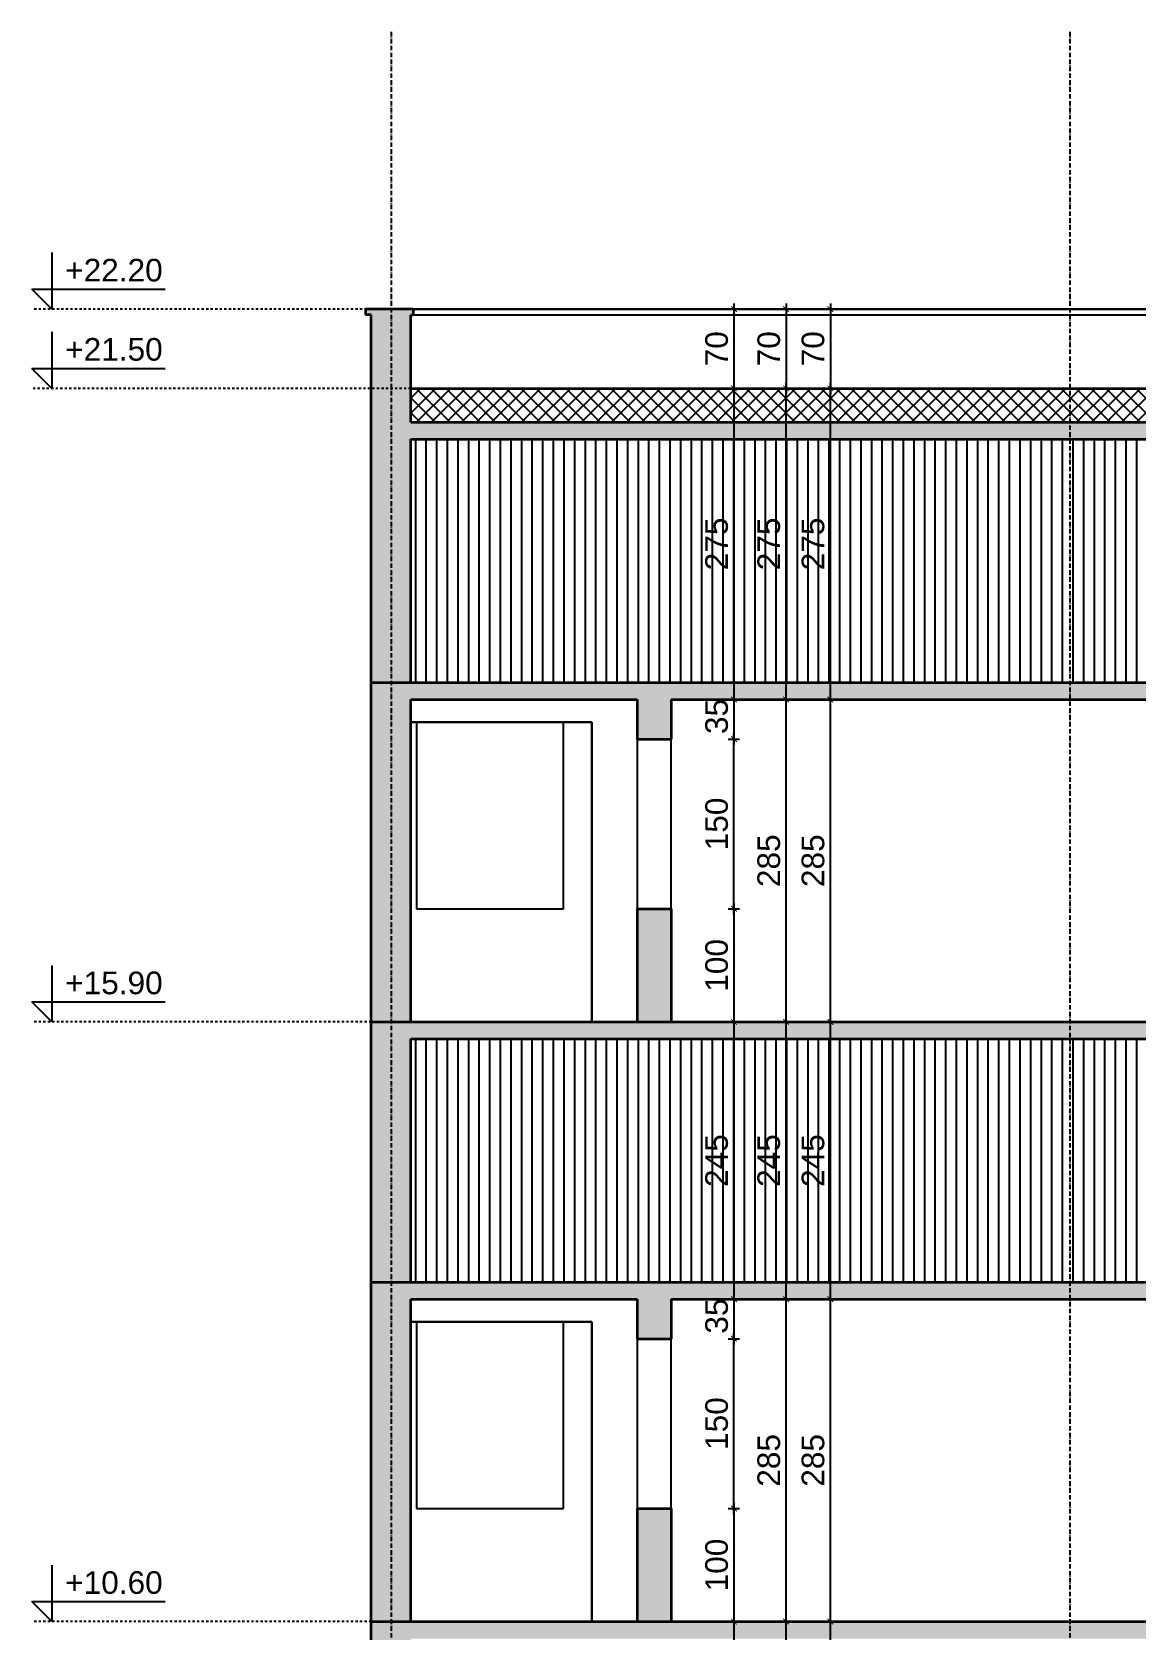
# Model space of a CAD drawing. Header units: inches. Extents: x -72385 to 39588, y -6525 to 66685.
# Drawn here: x 20792 to 21768, y 24678 to 26091 of the extents above; entities that cross this region are included whole.
import ezdxf

# ---------------------------------------------------------------- set-up
doc = ezdxf.new("R2010")
doc.units = ezdxf.units.IN
doc.header["$MEASUREMENT"] = 0
doc.linetypes.add('DashDot', pattern=[0.6, 0.4, -0.1, 0, -0.1])
doc.linetypes.add('Hidden', pattern=[0.4, 0.2, -0.2])
for name, color, linetype, lineweight in [('Надписи коти вътрешни', 252, 'Continuous', 25), ('Надписи нива', 252, 'Continuous', 25), ('Оси', 252, 'DashDot', 25), ('Фасади Разрези дебело', 7, 'Continuous', 35), ('Фасади Разрези средно', 252, 'Continuous', 30), ('Фасади Разрези тънко', 253, 'Continuous', 25), ('Щрих стени', 254, 'Continuous', 25)]:
    doc.layers.add(name, color=color, linetype=linetype, lineweight=lineweight)
doc.styles.add('Arial Regular', font='arial.ttf')
doc.styles.get("Standard").update_dxf_attribs({"font": 'arial.ttf'})
doc.dimstyles.new('Annotative', dxfattribs={"dimscale": 0, "dimtxt": 20, "dimasz": 5, "dimexe": 5, "dimexo": 5, "dimgap": 5, "dimtad": 1, "dimdec": 0, "dimzin": 0, "dimdsep": 46, "dimtxsty": 'Standard', "dimblk": 'ARCHTICK', "dimcen": 5, "dimdle": 5, "dimadec": 0, "dimazin": 0, "dimtfac": 1, "dimtdec": 0, "dimtofl": 0, "dimtmove": 0, "dimatfit": 3, "dimldrblk": 'ARCHTICK', "dimfxl": 5, "dimfxlon": 1, "dimtolj": 1, "dimtzin": 0, "dimarcsym": 1})

# ---------------------------------------------------------------- blocks, each defined once
blk = doc.blocks.new('_ArchTick')
at = {"color": 0, "linetype": 'ByBlock', "const_width": 0.15}
blk.add_lwpolyline([(-0.5, -0.5), (0.5, 0.5)], dxfattribs=at)
blk = doc.blocks.new('*D5320')
at = {"layer": 'Defpoints', "color": 0, "ltscale": 10, "transparency": 16777216}
for p in [(21343.3, 24685.9), (21334.6, 24440.9), (21412.6, 24440.9)]:
    blk.add_point(p, dxfattribs=at)
at = {"layer": 'Надписи коти вътрешни', "color": 0, "lineweight": -2, "ltscale": 10, "transparency": 16777216}
for p, q in [((21412.6, 24690.9), (21412.6, 24435.9)), ((21407.6, 24685.9), (21417.6, 24685.9)), ((21407.6, 24440.9), (21417.6, 24440.9))]:
    blk.add_line(p, q, dxfattribs=at)
at = {"layer": 'Надписи коти вътрешни', "color": 0, "lineweight": -2, "ltscale": 10, "transparency": 16777216, "xscale": 5, "yscale": 5, "zscale": 5}
for p, rotation in [((21412.6, 24685.9), 90), ((21412.6, 24440.9), 270)]:
    blk.add_blockref('_ArchTick', p, dxfattribs=dict(at, rotation=rotation))
at = {"layer": 'Надписи коти вътрешни', "color": 0, "ltscale": 10, "transparency": 16777216, "insert": (21397.4, 24563.4), "char_height": 20, "attachment_point": 5, "rotation": 90}
blk.add_mtext('\\A1;245', dxfattribs=at)
blk = doc.blocks.new('*D5319')
at = {"layer": 'Defpoints', "color": 0, "ltscale": 10, "transparency": 16777216}
for p in [(21363.8, 25845.9), (21366.6, 25775.9), (21412.6, 25775.9)]:
    blk.add_point(p, dxfattribs=at)
at = {"layer": 'Надписи коти вътрешни', "color": 0, "lineweight": -2, "ltscale": 10, "transparency": 16777216}
for p, q in [((21412.6, 25850.9), (21412.6, 25770.9)), ((21407.6, 25845.9), (21417.6, 25845.9)), ((21407.6, 25775.9), (21417.6, 25775.9))]:
    blk.add_line(p, q, dxfattribs=at)
at = {"layer": 'Надписи коти вътрешни', "color": 0, "lineweight": -2, "ltscale": 10, "transparency": 16777216, "xscale": 5, "yscale": 5, "zscale": 5}
for p, rotation in [((21412.6, 25845.9), 90), ((21412.6, 25775.9), 270)]:
    blk.add_blockref('_ArchTick', p, dxfattribs=dict(at, rotation=rotation))
at = {"layer": 'Надписи коти вътрешни', "color": 0, "ltscale": 10, "transparency": 16777216, "insert": (21397.4, 25810.9), "char_height": 20, "attachment_point": 5, "rotation": 90}
blk.add_mtext('\\A1;70', dxfattribs=at)
blk = doc.blocks.new('*D5318')
at = {"layer": 'Defpoints', "color": 0, "ltscale": 10, "transparency": 16777216}
for p in [(21343.3, 25215.9), (21334.6, 24970.9), (21412.6, 24970.9)]:
    blk.add_point(p, dxfattribs=at)
at = {"layer": 'Надписи коти вътрешни', "color": 0, "lineweight": -2, "ltscale": 10, "transparency": 16777216}
for p, q in [((21407.6, 25215.9), (21417.6, 25215.9)), ((21412.6, 25220.9), (21412.6, 24965.9)), ((21407.6, 24970.9), (21417.6, 24970.9))]:
    blk.add_line(p, q, dxfattribs=at)
at = {"layer": 'Надписи коти вътрешни', "color": 0, "lineweight": -2, "ltscale": 10, "transparency": 16777216, "xscale": 5, "yscale": 5, "zscale": 5}
for p, rotation in [((21412.6, 25215.9), 90), ((21412.6, 24970.9), 270)]:
    blk.add_blockref('_ArchTick', p, dxfattribs=dict(at, rotation=rotation))
at = {"layer": 'Надписи коти вътрешни', "color": 0, "ltscale": 10, "transparency": 16777216, "insert": (21397.4, 25093.4), "char_height": 20, "attachment_point": 5, "rotation": 90}
blk.add_mtext('\\A1;245', dxfattribs=at)
blk = doc.blocks.new('*D5317')
at = {"layer": 'Defpoints', "color": 0, "ltscale": 10, "transparency": 16777216}
for p in [(21357, 25500.9), (21357, 25465.9), (21412.6, 25465.9)]:
    blk.add_point(p, dxfattribs=at)
at = {"layer": 'Надписи коти вътрешни', "color": 0, "lineweight": -2, "ltscale": 10, "transparency": 16777216}
for p, q in [((21407.6, 25500.9), (21417.6, 25500.9)), ((21412.6, 25505.9), (21412.6, 25460.9)), ((21407.6, 25465.9), (21417.6, 25465.9))]:
    blk.add_line(p, q, dxfattribs=at)
at = {"layer": 'Надписи коти вътрешни', "color": 0, "lineweight": -2, "ltscale": 10, "transparency": 16777216, "xscale": 5, "yscale": 5, "zscale": 5}
for p, rotation in [((21412.6, 25500.9), 90), ((21412.6, 25465.9), 270)]:
    blk.add_blockref('_ArchTick', p, dxfattribs=dict(at, rotation=rotation))
at = {"layer": 'Надписи коти вътрешни', "color": 0, "ltscale": 10, "transparency": 16777216, "insert": (21397.4, 25485.9), "char_height": 20, "attachment_point": 5, "rotation": 90}
blk.add_mtext('\\A1;35', dxfattribs=at)
blk = doc.blocks.new('*D5316')
at = {"layer": 'Defpoints', "color": 0, "ltscale": 10, "transparency": 16777216}
for p in [(21343.3, 25775.9), (21334.6, 25500.9), (21412.6, 25500.9)]:
    blk.add_point(p, dxfattribs=at)
at = {"layer": 'Надписи коти вътрешни', "color": 0, "lineweight": -2, "ltscale": 10, "transparency": 16777216}
for p, q in [((21412.6, 25780.9), (21412.6, 25495.9)), ((21407.6, 25775.9), (21417.6, 25775.9)), ((21407.6, 25500.9), (21417.6, 25500.9))]:
    blk.add_line(p, q, dxfattribs=at)
at = {"layer": 'Надписи коти вътрешни', "color": 0, "lineweight": -2, "ltscale": 10, "transparency": 16777216, "xscale": 5, "yscale": 5, "zscale": 5}
for p, rotation in [((21412.6, 25775.9), 90), ((21412.6, 25500.9), 270)]:
    blk.add_blockref('_ArchTick', p, dxfattribs=dict(at, rotation=rotation))
at = {"layer": 'Надписи коти вътрешни', "color": 0, "ltscale": 10, "transparency": 16777216, "insert": (21397.4, 25638.4), "char_height": 20, "attachment_point": 5, "rotation": 90}
blk.add_mtext('\\A1;275', dxfattribs=at)
blk = doc.blocks.new('*D5315')
at = {"layer": 'Defpoints', "color": 0, "ltscale": 10, "transparency": 16777216}
for p in [(21357, 25465.9), (21412.6, 25465.9), (21357, 25315.9)]:
    blk.add_point(p, dxfattribs=at)
at = {"layer": 'Надписи коти вътрешни', "color": 0, "lineweight": -2, "ltscale": 10, "transparency": 16777216}
for p, q in [((21412.6, 25310.9), (21412.6, 25470.9)), ((21407.6, 25465.9), (21417.6, 25465.9)), ((21407.6, 25315.9), (21417.6, 25315.9))]:
    blk.add_line(p, q, dxfattribs=at)
at = {"layer": 'Надписи коти вътрешни', "color": 0, "lineweight": -2, "ltscale": 10, "transparency": 16777216, "xscale": 5, "yscale": 5, "zscale": 5}
for p, rotation in [((21412.6, 25465.9), 90), ((21412.6, 25315.9), 270)]:
    blk.add_blockref('_ArchTick', p, dxfattribs=dict(at, rotation=rotation))
at = {"layer": 'Надписи коти вътрешни', "color": 0, "ltscale": 10, "transparency": 16777216, "insert": (21397.4, 25390.9), "char_height": 20, "attachment_point": 5, "rotation": 90}
blk.add_mtext('\\A1;150', dxfattribs=at)
blk = doc.blocks.new('*D5314')
at = {"layer": 'Defpoints', "color": 0, "ltscale": 10, "transparency": 16777216}
for p in [(21357, 25315.9), (21357, 25215.9), (21412.6, 25215.9)]:
    blk.add_point(p, dxfattribs=at)
at = {"layer": 'Надписи коти вътрешни', "color": 0, "lineweight": -2, "ltscale": 10, "transparency": 16777216}
for p, q in [((21407.6, 25315.9), (21417.6, 25315.9)), ((21412.6, 25320.9), (21412.6, 25210.9)), ((21407.6, 25215.9), (21417.6, 25215.9))]:
    blk.add_line(p, q, dxfattribs=at)
at = {"layer": 'Надписи коти вътрешни', "color": 0, "lineweight": -2, "ltscale": 10, "transparency": 16777216, "xscale": 5, "yscale": 5, "zscale": 5}
for p, rotation in [((21412.6, 25315.9), 90), ((21412.6, 25215.9), 270)]:
    blk.add_blockref('_ArchTick', p, dxfattribs=dict(at, rotation=rotation))
at = {"layer": 'Надписи коти вътрешни', "color": 0, "ltscale": 10, "transparency": 16777216, "insert": (21397.4, 25265.9), "char_height": 20, "attachment_point": 5, "rotation": 90}
blk.add_mtext('\\A1;100', dxfattribs=at)
blk = doc.blocks.new('*D5313')
at = {"layer": 'Defpoints', "color": 0, "ltscale": 10, "transparency": 16777216}
for p in [(21357, 24970.9), (21357, 24935.9), (21412.6, 24935.9)]:
    blk.add_point(p, dxfattribs=at)
at = {"layer": 'Надписи коти вътрешни', "color": 0, "lineweight": -2, "ltscale": 10, "transparency": 16777216}
for p, q in [((21412.6, 24975.9), (21412.6, 24930.9)), ((21407.6, 24970.9), (21417.6, 24970.9)), ((21407.6, 24935.9), (21417.6, 24935.9))]:
    blk.add_line(p, q, dxfattribs=at)
at = {"layer": 'Надписи коти вътрешни', "color": 0, "lineweight": -2, "ltscale": 10, "transparency": 16777216, "xscale": 5, "yscale": 5, "zscale": 5}
for p, rotation in [((21412.6, 24970.9), 90), ((21412.6, 24935.9), 270)]:
    blk.add_blockref('_ArchTick', p, dxfattribs=dict(at, rotation=rotation))
at = {"layer": 'Надписи коти вътрешни', "color": 0, "ltscale": 10, "transparency": 16777216, "insert": (21397.4, 24955.9), "char_height": 20, "attachment_point": 5, "rotation": 90}
blk.add_mtext('\\A1;35', dxfattribs=at)
blk = doc.blocks.new('*D5312')
at = {"layer": 'Defpoints', "color": 0, "ltscale": 10, "transparency": 16777216}
for p in [(21357, 24935.9), (21412.6, 24935.9), (21357, 24785.9)]:
    blk.add_point(p, dxfattribs=at)
at = {"layer": 'Надписи коти вътрешни', "color": 0, "lineweight": -2, "ltscale": 10, "transparency": 16777216}
for p, q in [((21407.6, 24935.9), (21417.6, 24935.9)), ((21412.6, 24780.9), (21412.6, 24940.9)), ((21407.6, 24785.9), (21417.6, 24785.9))]:
    blk.add_line(p, q, dxfattribs=at)
at = {"layer": 'Надписи коти вътрешни', "color": 0, "lineweight": -2, "ltscale": 10, "transparency": 16777216, "xscale": 5, "yscale": 5, "zscale": 5}
for p, rotation in [((21412.6, 24935.9), 90), ((21412.6, 24785.9), 270)]:
    blk.add_blockref('_ArchTick', p, dxfattribs=dict(at, rotation=rotation))
at = {"layer": 'Надписи коти вътрешни', "color": 0, "ltscale": 10, "transparency": 16777216, "insert": (21397.4, 24860.9), "char_height": 20, "attachment_point": 5, "rotation": 90}
blk.add_mtext('\\A1;150', dxfattribs=at)
blk = doc.blocks.new('*D5311')
at = {"layer": 'Defpoints', "color": 0, "ltscale": 10, "transparency": 16777216}
for p in [(21357, 24785.9), (21357, 24685.9), (21412.6, 24685.9)]:
    blk.add_point(p, dxfattribs=at)
at = {"layer": 'Надписи коти вътрешни', "color": 0, "lineweight": -2, "ltscale": 10, "transparency": 16777216}
for p, q in [((21412.6, 24790.9), (21412.6, 24680.9)), ((21407.6, 24785.9), (21417.6, 24785.9)), ((21407.6, 24685.9), (21417.6, 24685.9))]:
    blk.add_line(p, q, dxfattribs=at)
at = {"layer": 'Надписи коти вътрешни', "color": 0, "lineweight": -2, "ltscale": 10, "transparency": 16777216, "xscale": 5, "yscale": 5, "zscale": 5}
for p, rotation in [((21412.6, 24785.9), 90), ((21412.6, 24685.9), 270)]:
    blk.add_blockref('_ArchTick', p, dxfattribs=dict(at, rotation=rotation))
at = {"layer": 'Надписи коти вътрешни', "color": 0, "ltscale": 10, "transparency": 16777216, "insert": (21397.4, 24735.9), "char_height": 20, "attachment_point": 5, "rotation": 90}
blk.add_mtext('\\A1;100', dxfattribs=at)
blk = doc.blocks.new('*D5050')
at = {"layer": 'Defpoints', "color": 0, "ltscale": 10, "transparency": 16777216}
for p in [(21349.7, 24685.9), (21458.7, 24685.9), (21346.2, 24440.9)]:
    blk.add_point(p, dxfattribs=at)
at = {"layer": 'Надписи коти вътрешни', "color": 0, "lineweight": -2, "ltscale": 10, "transparency": 16777216}
for p, q in [((21458.7, 24435.9), (21458.7, 24690.9)), ((21453.7, 24685.9), (21463.7, 24685.9)), ((21453.7, 24440.9), (21463.7, 24440.9))]:
    blk.add_line(p, q, dxfattribs=at)
at = {"layer": 'Надписи коти вътрешни', "color": 0, "lineweight": -2, "ltscale": 10, "transparency": 16777216, "xscale": 5, "yscale": 5, "zscale": 5}
for p, rotation in [((21458.7, 24685.9), 90), ((21458.7, 24440.9), 270)]:
    blk.add_blockref('_ArchTick', p, dxfattribs=dict(at, rotation=rotation))
at = {"layer": 'Надписи коти вътрешни', "color": 0, "ltscale": 10, "transparency": 16777216, "insert": (21443.5, 24563.4), "char_height": 20, "attachment_point": 5, "rotation": 90}
blk.add_mtext('\\A1;245', dxfattribs=at)
blk = doc.blocks.new('*D5049')
at = {"layer": 'Defpoints', "color": 0, "ltscale": 10, "transparency": 16777216}
for p in [(21329.4, 24685.9), (21497.9, 24685.9), (21346.2, 24440.9)]:
    blk.add_point(p, dxfattribs=at)
at = {"layer": 'Надписи коти вътрешни', "color": 0, "lineweight": -2, "ltscale": 10, "transparency": 16777216}
for p, q in [((21497.9, 24435.9), (21497.9, 24690.9)), ((21492.9, 24685.9), (21502.9, 24685.9)), ((21492.9, 24440.9), (21502.9, 24440.9))]:
    blk.add_line(p, q, dxfattribs=at)
at = {"layer": 'Надписи коти вътрешни', "color": 0, "lineweight": -2, "ltscale": 10, "transparency": 16777216, "xscale": 5, "yscale": 5, "zscale": 5}
for p, rotation in [((21497.9, 24685.9), 90), ((21497.9, 24440.9), 270)]:
    blk.add_blockref('_ArchTick', p, dxfattribs=dict(at, rotation=rotation))
at = {"layer": 'Надписи коти вътрешни', "color": 0, "ltscale": 10, "transparency": 16777216, "insert": (21482.6, 24563.4), "char_height": 20, "attachment_point": 5, "rotation": 90}
blk.add_mtext('\\A1;245', dxfattribs=at)
blk = doc.blocks.new('*D5048')
at = {"layer": 'Defpoints', "color": 0, "ltscale": 10, "transparency": 16777216}
for p in [(21364.4, 24970.9), (21458.7, 24970.9), (21346.2, 24685.9)]:
    blk.add_point(p, dxfattribs=at)
at = {"layer": 'Надписи коти вътрешни', "color": 0, "lineweight": -2, "ltscale": 10, "transparency": 16777216}
for p, q in [((21458.7, 24680.9), (21458.7, 24975.9)), ((21453.7, 24970.9), (21463.7, 24970.9)), ((21453.7, 24685.9), (21463.7, 24685.9))]:
    blk.add_line(p, q, dxfattribs=at)
at = {"layer": 'Надписи коти вътрешни', "color": 0, "lineweight": -2, "ltscale": 10, "transparency": 16777216, "xscale": 5, "yscale": 5, "zscale": 5}
for p, rotation in [((21458.7, 24970.9), 90), ((21458.7, 24685.9), 270)]:
    blk.add_blockref('_ArchTick', p, dxfattribs=dict(at, rotation=rotation))
at = {"layer": 'Надписи коти вътрешни', "color": 0, "ltscale": 10, "transparency": 16777216, "insert": (21443.5, 24828.4), "char_height": 20, "attachment_point": 5, "rotation": 90}
blk.add_mtext('\\A1;285', dxfattribs=at)
blk = doc.blocks.new('*D5047')
at = {"layer": 'Defpoints', "color": 0, "ltscale": 10, "transparency": 16777216}
for p in [(21329.4, 24970.9), (21497.9, 24970.9), (21346.2, 24685.9)]:
    blk.add_point(p, dxfattribs=at)
at = {"layer": 'Надписи коти вътрешни', "color": 0, "lineweight": -2, "ltscale": 10, "transparency": 16777216}
for p, q in [((21497.9, 24680.9), (21497.9, 24975.9)), ((21492.9, 24970.9), (21502.9, 24970.9)), ((21492.9, 24685.9), (21502.9, 24685.9))]:
    blk.add_line(p, q, dxfattribs=at)
at = {"layer": 'Надписи коти вътрешни', "color": 0, "lineweight": -2, "ltscale": 10, "transparency": 16777216, "xscale": 5, "yscale": 5, "zscale": 5}
for p, rotation in [((21497.9, 24970.9), 90), ((21497.9, 24685.9), 270)]:
    blk.add_blockref('_ArchTick', p, dxfattribs=dict(at, rotation=rotation))
at = {"layer": 'Надписи коти вътрешни', "color": 0, "ltscale": 10, "transparency": 16777216, "insert": (21482.6, 24828.4), "char_height": 20, "attachment_point": 5, "rotation": 90}
blk.add_mtext('\\A1;285', dxfattribs=at)
blk = doc.blocks.new('*D5046')
at = {"layer": 'Defpoints', "color": 0, "ltscale": 10, "transparency": 16777216}
for p in [(21409.9, 25845.9), (21412.7, 25775.9), (21458.7, 25775.9)]:
    blk.add_point(p, dxfattribs=at)
at = {"layer": 'Надписи коти вътрешни', "color": 0, "lineweight": -2, "ltscale": 10, "transparency": 16777216}
for p, q in [((21458.7, 25850.9), (21458.7, 25770.9)), ((21453.7, 25845.9), (21463.7, 25845.9)), ((21453.7, 25775.9), (21463.7, 25775.9))]:
    blk.add_line(p, q, dxfattribs=at)
at = {"layer": 'Надписи коти вътрешни', "color": 0, "lineweight": -2, "ltscale": 10, "transparency": 16777216, "xscale": 5, "yscale": 5, "zscale": 5}
for p, rotation in [((21458.7, 25845.9), 90), ((21458.7, 25775.9), 270)]:
    blk.add_blockref('_ArchTick', p, dxfattribs=dict(at, rotation=rotation))
at = {"layer": 'Надписи коти вътрешни', "color": 0, "ltscale": 10, "transparency": 16777216, "insert": (21443.5, 25810.9), "char_height": 20, "attachment_point": 5, "rotation": 90}
blk.add_mtext('\\A1;70', dxfattribs=at)
blk = doc.blocks.new('*D5045')
at = {"layer": 'Defpoints', "color": 0, "ltscale": 10, "transparency": 16777216}
for p in [(21449.1, 25845.9), (21451.9, 25775.9), (21497.9, 25775.9)]:
    blk.add_point(p, dxfattribs=at)
at = {"layer": 'Надписи коти вътрешни', "color": 0, "lineweight": -2, "ltscale": 10, "transparency": 16777216}
for p, q in [((21497.9, 25850.9), (21497.9, 25770.9)), ((21492.9, 25845.9), (21502.9, 25845.9)), ((21492.9, 25775.9), (21502.9, 25775.9))]:
    blk.add_line(p, q, dxfattribs=at)
at = {"layer": 'Надписи коти вътрешни', "color": 0, "lineweight": -2, "ltscale": 10, "transparency": 16777216, "xscale": 5, "yscale": 5, "zscale": 5}
for p, rotation in [((21497.9, 25845.9), 90), ((21497.9, 25775.9), 270)]:
    blk.add_blockref('_ArchTick', p, dxfattribs=dict(at, rotation=rotation))
at = {"layer": 'Надписи коти вътрешни', "color": 0, "ltscale": 10, "transparency": 16777216, "insert": (21482.6, 25810.9), "char_height": 20, "attachment_point": 5, "rotation": 90}
blk.add_mtext('\\A1;70', dxfattribs=at)
blk = doc.blocks.new('*D5044')
at = {"layer": 'Defpoints', "color": 0, "ltscale": 10, "transparency": 16777216}
for p in [(21349.7, 25215.9), (21458.7, 25215.9), (21346.2, 24970.9)]:
    blk.add_point(p, dxfattribs=at)
at = {"layer": 'Надписи коти вътрешни', "color": 0, "lineweight": -2, "ltscale": 10, "transparency": 16777216}
for p, q in [((21453.7, 25215.9), (21463.7, 25215.9)), ((21458.7, 24965.9), (21458.7, 25220.9)), ((21453.7, 24970.9), (21463.7, 24970.9))]:
    blk.add_line(p, q, dxfattribs=at)
at = {"layer": 'Надписи коти вътрешни', "color": 0, "lineweight": -2, "ltscale": 10, "transparency": 16777216, "xscale": 5, "yscale": 5, "zscale": 5}
for p, rotation in [((21458.7, 25215.9), 90), ((21458.7, 24970.9), 270)]:
    blk.add_blockref('_ArchTick', p, dxfattribs=dict(at, rotation=rotation))
at = {"layer": 'Надписи коти вътрешни', "color": 0, "ltscale": 10, "transparency": 16777216, "insert": (21443.5, 25093.4), "char_height": 20, "attachment_point": 5, "rotation": 90}
blk.add_mtext('\\A1;245', dxfattribs=at)
blk = doc.blocks.new('*D5043')
at = {"layer": 'Defpoints', "color": 0, "ltscale": 10, "transparency": 16777216}
for p in [(21329.4, 25215.9), (21497.9, 25215.9), (21346.2, 24970.9)]:
    blk.add_point(p, dxfattribs=at)
at = {"layer": 'Надписи коти вътрешни', "color": 0, "lineweight": -2, "ltscale": 10, "transparency": 16777216}
for p, q in [((21492.9, 25215.9), (21502.9, 25215.9)), ((21497.9, 24965.9), (21497.9, 25220.9)), ((21492.9, 24970.9), (21502.9, 24970.9))]:
    blk.add_line(p, q, dxfattribs=at)
at = {"layer": 'Надписи коти вътрешни', "color": 0, "lineweight": -2, "ltscale": 10, "transparency": 16777216, "xscale": 5, "yscale": 5, "zscale": 5}
for p, rotation in [((21497.9, 25215.9), 90), ((21497.9, 24970.9), 270)]:
    blk.add_blockref('_ArchTick', p, dxfattribs=dict(at, rotation=rotation))
at = {"layer": 'Надписи коти вътрешни', "color": 0, "ltscale": 10, "transparency": 16777216, "insert": (21482.6, 25093.4), "char_height": 20, "attachment_point": 5, "rotation": 90}
blk.add_mtext('\\A1;245', dxfattribs=at)
blk = doc.blocks.new('*D5042')
at = {"layer": 'Defpoints', "color": 0, "ltscale": 10, "transparency": 16777216}
for p in [(21364.4, 25500.9), (21458.7, 25500.9), (21346.2, 25215.9)]:
    blk.add_point(p, dxfattribs=at)
at = {"layer": 'Надписи коти вътрешни', "color": 0, "lineweight": -2, "ltscale": 10, "transparency": 16777216}
for p, q in [((21453.7, 25500.9), (21463.7, 25500.9)), ((21458.7, 25210.9), (21458.7, 25505.9)), ((21453.7, 25215.9), (21463.7, 25215.9))]:
    blk.add_line(p, q, dxfattribs=at)
at = {"layer": 'Надписи коти вътрешни', "color": 0, "lineweight": -2, "ltscale": 10, "transparency": 16777216, "xscale": 5, "yscale": 5, "zscale": 5}
for p, rotation in [((21458.7, 25500.9), 90), ((21458.7, 25215.9), 270)]:
    blk.add_blockref('_ArchTick', p, dxfattribs=dict(at, rotation=rotation))
at = {"layer": 'Надписи коти вътрешни', "color": 0, "ltscale": 10, "transparency": 16777216, "insert": (21443.5, 25358.4), "char_height": 20, "attachment_point": 5, "rotation": 90}
blk.add_mtext('\\A1;285', dxfattribs=at)
blk = doc.blocks.new('*D5041')
at = {"layer": 'Defpoints', "color": 0, "ltscale": 10, "transparency": 16777216}
for p in [(21329.4, 25500.9), (21497.9, 25500.9), (21346.2, 25215.9)]:
    blk.add_point(p, dxfattribs=at)
at = {"layer": 'Надписи коти вътрешни', "color": 0, "lineweight": -2, "ltscale": 10, "transparency": 16777216}
for p, q in [((21492.9, 25500.9), (21502.9, 25500.9)), ((21497.9, 25210.9), (21497.9, 25505.9)), ((21492.9, 25215.9), (21502.9, 25215.9))]:
    blk.add_line(p, q, dxfattribs=at)
at = {"layer": 'Надписи коти вътрешни', "color": 0, "lineweight": -2, "ltscale": 10, "transparency": 16777216, "xscale": 5, "yscale": 5, "zscale": 5}
for p, rotation in [((21497.9, 25500.9), 90), ((21497.9, 25215.9), 270)]:
    blk.add_blockref('_ArchTick', p, dxfattribs=dict(at, rotation=rotation))
at = {"layer": 'Надписи коти вътрешни', "color": 0, "ltscale": 10, "transparency": 16777216, "insert": (21482.6, 25358.4), "char_height": 20, "attachment_point": 5, "rotation": 90}
blk.add_mtext('\\A1;285', dxfattribs=at)
blk = doc.blocks.new('*D5040')
at = {"layer": 'Defpoints', "color": 0, "ltscale": 10, "transparency": 16777216}
for p in [(21349.7, 25775.9), (21458.7, 25775.9), (21346.2, 25500.9)]:
    blk.add_point(p, dxfattribs=at)
at = {"layer": 'Надписи коти вътрешни', "color": 0, "lineweight": -2, "ltscale": 10, "transparency": 16777216}
for p, q in [((21458.7, 25495.9), (21458.7, 25780.9)), ((21453.7, 25775.9), (21463.7, 25775.9)), ((21453.7, 25500.9), (21463.7, 25500.9))]:
    blk.add_line(p, q, dxfattribs=at)
at = {"layer": 'Надписи коти вътрешни', "color": 0, "lineweight": -2, "ltscale": 10, "transparency": 16777216, "xscale": 5, "yscale": 5, "zscale": 5}
for p, rotation in [((21458.7, 25775.9), 90), ((21458.7, 25500.9), 270)]:
    blk.add_blockref('_ArchTick', p, dxfattribs=dict(at, rotation=rotation))
at = {"layer": 'Надписи коти вътрешни', "color": 0, "ltscale": 10, "transparency": 16777216, "insert": (21443.5, 25638.4), "char_height": 20, "attachment_point": 5, "rotation": 90}
blk.add_mtext('\\A1;275', dxfattribs=at)
blk = doc.blocks.new('*D5039')
at = {"layer": 'Defpoints', "color": 0, "ltscale": 10, "transparency": 16777216}
for p in [(21349.7, 25775.9), (21497.9, 25775.9), (21346.2, 25500.9)]:
    blk.add_point(p, dxfattribs=at)
at = {"layer": 'Надписи коти вътрешни', "color": 0, "lineweight": -2, "ltscale": 10, "transparency": 16777216}
for p, q in [((21497.9, 25495.9), (21497.9, 25780.9)), ((21492.9, 25775.9), (21502.9, 25775.9)), ((21492.9, 25500.9), (21502.9, 25500.9))]:
    blk.add_line(p, q, dxfattribs=at)
at = {"layer": 'Надписи коти вътрешни', "color": 0, "lineweight": -2, "ltscale": 10, "transparency": 16777216, "xscale": 5, "yscale": 5, "zscale": 5}
for p, rotation in [((21497.9, 25775.9), 90), ((21497.9, 25500.9), 270)]:
    blk.add_blockref('_ArchTick', p, dxfattribs=dict(at, rotation=rotation))
at = {"layer": 'Надписи коти вътрешни', "color": 0, "ltscale": 10, "transparency": 16777216, "insert": (21482.6, 25638.4), "char_height": 20, "attachment_point": 5, "rotation": 90}
blk.add_mtext('\\A1;275', dxfattribs=at)

msp = doc.modelspace()

# ---------------------------------------------------------------- hatches: boundary and pattern name
at = {"layer": 'Щрих стени', "ltscale": 10}
h = msp.add_hatch(color=256, dxfattribs=at)
h.dxf.hatch_style = 1
h.paths.add_polyline_path([(22322.1, 25730.9), (22642.1, 25730.9), (22642.1, 25515.9), (22672.1, 25515.9), (22672.1, 25730.9), (22892.2, 25730.9), (22892.2, 25665.9), (22927.2, 25665.9), (22927.2, 25840.9), (22932.2, 25840.9), (22932.2, 25845.9), (22890.2, 25845.9), (22890.2, 25840.9), (22892.2, 25840.9), (22892.2, 25745.9), (21127, 25745.9), (21127, 25840.9), (21129, 25840.9), (21129, 25845.9), (21087, 25845.9), (21087, 25840.9), (21092, 25840.9), (21092, 25515.9), (21127, 25515.9), (21127, 25730.9), (22292.1, 25730.9), (22292.1, 25515.9), (22322.1, 25515.9)])
at = {"layer": 'Щрих стени', "ltscale": 10, "transparency": 33554610}
h = msp.add_hatch(dxfattribs=at)
h.set_pattern_fill('ANSI37', color=256, scale=75)
h.paths.add_polyline_path([(22892.2, 25775.9), (21127, 25775.9), (21127, 25745.9), (22892.2, 25745.9)])
h = msp.add_hatch(dxfattribs=at)
h.set_pattern_fill('ANSI31', color=256, scale=75, angle=45)
h.paths.add_polyline_path([(22292.1, 25730.9), (21127, 25730.9), (21127, 25515.9), (22292.1, 25515.9)])
at = {"layer": 'Щрих стени', "ltscale": 10}
h = msp.add_hatch(color=256, dxfattribs=at)
h.dxf.hatch_style = 1
h.paths.add_polyline_path([(22322.1, 25500.9), (22642.1, 25500.9), (22642.1, 25215.9), (22672.1, 25215.9), (22672.1, 25515.9), (21092, 25515.9), (21092, 25215.9), (21127, 25215.9), (21127, 25500.9), (21327.1, 25500.9), (21327.1, 25465.9), (21357, 25465.9), (21357, 25500.9), (22292.1, 25500.9), (22292.1, 25425.9), (22322.1, 25425.9)])
h.paths.add_polyline_path([(21357, 25315.9), (21327.1, 25315.9), (21327.1, 25215.9), (21357, 25215.9)], flags=17)
h.paths.add_polyline_path([(22927.2, 25305.9), (22942.2, 25305.9), (22942.2, 25315.9), (22892.2, 25315.9), (22892.2, 25215.9), (22927.2, 25215.9)])
h = msp.add_hatch(color=256, dxfattribs=at)
h.dxf.hatch_style = 1
h.paths.add_polyline_path([(22672.1, 25200.9), (22892.2, 25200.9), (22892.2, 25135.9), (22927.2, 25135.9), (22927.2, 25215.9), (21092, 25215.9), (21092, 24985.9), (21127, 24985.9), (21127, 25200.9), (22292.1, 25200.9), (22292.1, 24985.9), (22322.1, 24985.9), (22322.1, 25200.9), (22642.1, 25200.9), (22642.1, 24950.9), (22672.1, 24950.9)])
at = {"layer": 'Щрих стени', "ltscale": 10, "transparency": 33554610}
h = msp.add_hatch(dxfattribs=at)
h.set_pattern_fill('ANSI31', color=256, scale=75, angle=45)
h.paths.add_polyline_path([(22292.1, 25200.9), (21127, 25200.9), (21127, 24985.9), (22292.1, 24985.9)])
at = {"layer": 'Щрих стени', "ltscale": 10}
h = msp.add_hatch(color=256, dxfattribs=at)
h.dxf.hatch_style = 1
h.paths.add_polyline_path([(22322.1, 24935.9), (22642.1, 24935.9), (22642.1, 24685.9), (22672.1, 24685.9), (22672.1, 24950.9), (22322.1, 24950.9), (22322.1, 24985.9), (21092, 24985.9), (21092, 24685.9), (21127, 24685.9), (21127, 24970.9), (21327.1, 24970.9), (21327.1, 24935.9), (21357, 24935.9), (21357, 24970.9), (22292.1, 24970.9), (22292.1, 24895.9), (22322.1, 24895.9)])
h.paths.add_polyline_path([(21357, 24785.9), (21327.1, 24785.9), (21327.1, 24685.9), (21357, 24685.9)], flags=17)
h.paths.add_polyline_path([(22927.2, 24775.9), (22942.2, 24775.9), (22942.2, 24785.9), (22892.2, 24785.9), (22892.2, 24685.9), (22927.2, 24685.9)])
h = msp.add_hatch(color=256, dxfattribs=at)
h.dxf.hatch_style = 1
h.paths.add_polyline_path([(22322.1, 24670.9), (22642.1, 24670.9), (22642.1, 24420.9), (22672.1, 24420.9), (22672.1, 24670.9), (22892.2, 24670.9), (22892.2, 24605.9), (22927.2, 24605.9), (22927.2, 24685.9), (21092, 24685.9), (21092, 24455.9), (21127, 24455.9), (21127, 24670.9), (22292.1, 24670.9), (22292.1, 24455.9), (22322.1, 24455.9)])

# ---------------------------------------------------------------- linework, layer by layer
at = {"layer": 'Надписи нива', "ltscale": 10}
for p, q in [((20809.7, 25895.9), (20809.7, 25845.9)), ((20792, 25863.6), (20909.7, 25863.6)), ((20809.7, 25845.9), (20792, 25863.6)), ((20809.7, 25825.9), (20809.7, 25775.9)), ((20792, 25793.6), (20909.7, 25793.6)), ((20809.7, 25775.9), (20792, 25793.6)), ((20809.7, 25265.9), (20809.7, 25215.9)), ((20792, 25233.6), (20909.7, 25233.6)), ((20809.7, 25215.9), (20792, 25233.6)), ((20809.7, 24735.9), (20809.7, 24685.9)), ((20792, 24703.6), (20909.7, 24703.6)), ((20809.7, 24685.9), (20792, 24703.6))]:
    msp.add_line(p, q, dxfattribs=at)
at = {"layer": 'Надписи нива', "linetype": 'Hidden', "ltscale": 10}
for p, q in [((21092, 25845.9), (20792, 25845.9)), ((21127, 25775.9), (20792, 25775.9)), ((21092, 25215.9), (20792, 25215.9)), ((21092, 24685.9), (20792, 24685.9))]:
    msp.add_line(p, q, dxfattribs=at)
at = {"layer": 'Оси', "ltscale": 10}
for p, q in [((21109.6, 26090.9), (21109.6, 23040.9)), ((21709.6, 26090.9), (21709.6, 23040.9))]:
    msp.add_line(p, q, dxfattribs=at)
at = {"layer": 'Фасади Разрези дебело', "ltscale": 10}
for p, q in [((21087, 25845.9), (21087, 25840.9)), ((21129, 25845.9), (21087, 25845.9)), ((21092, 25840.9), (21087, 25840.9)), ((21092, 23175.9), (21092, 25840.9)), ((21127, 25745.9), (21127, 25840.9)), ((21127, 25840.9), (21129, 25840.9)), ((21129, 25845.9), (21129, 25840.9)), ((21127, 25515.9), (21127, 25730.9)), ((21127, 25215.9), (21127, 25500.9)), ((21327.1, 25500.9), (21327.1, 25465.9)), ((21357, 25500.9), (21357, 25465.9)), ((21327.1, 25315.9), (21327.1, 25215.9)), ((21357, 25315.9), (21357, 25215.9)), ((21127, 24985.9), (21127, 25200.9)), ((21127, 24685.9), (21127, 24970.9)), ((21327.1, 24970.9), (21327.1, 24935.9)), ((21357, 24970.9), (21357, 24935.9)), ((21327.1, 24785.9), (21327.1, 24685.9)), ((21357, 24785.9), (21357, 24685.9))]:
    msp.add_line(p, q, dxfattribs=at)
at = {"layer": 'Фасади Разрези дебело', "ltscale": 10, "extrusion": (1.2091e-15, 1, -2.22045e-16)}
for p, q in [((21127, 25775.9), (22892.2, 25775.9)), ((21127, 25745.9), (22892.2, 25745.9)), ((21127, 25730.9), (22292.1, 25730.9)), ((21092, 25515.9), (22672.1, 25515.9)), ((21127, 25500.9), (21327.1, 25500.9)), ((21357, 25500.9), (22292.1, 25500.9)), ((21327.1, 25465.9), (21357, 25465.9)), ((21327.1, 25315.9), (21357, 25315.9)), ((21092, 25215.9), (22927.2, 25215.9)), ((21127, 25200.9), (22292.1, 25200.9)), ((21092, 24985.9), (22322.1, 24985.9)), ((21127, 24970.9), (21327.1, 24970.9)), ((21357, 24970.9), (22292.1, 24970.9)), ((21327.1, 24935.9), (21357, 24935.9)), ((21327.1, 24785.9), (21357, 24785.9)), ((21092, 24685.9), (22927.2, 24685.9))]:
    msp.add_line(p, q, dxfattribs=at)
at = {"layer": 'Фасади Разрези средно', "ltscale": 10, "extrusion": (1.2091e-15, 1, -2.22045e-16)}
for p, q in [((21129, 25845.9), (22890.2, 25845.9)), ((21127, 25480.9), (21287, 25480.9)), ((21127, 24950.9), (21287, 24950.9))]:
    msp.add_line(p, q, dxfattribs=at)
at = {"layer": 'Фасади Разрези средно', "ltscale": 10}
for p, q in [((21287, 25215.9), (21287, 25480.9)), ((21287, 24685.9), (21287, 24950.9))]:
    msp.add_line(p, q, dxfattribs=at)
at = {"layer": 'Фасади Разрези тънко', "ltscale": 10, "extrusion": (1.2091e-15, 1, -2.22045e-16)}
msp.add_line((21129, 25840.9), (22890.2, 25840.9), dxfattribs=at)
at = {"layer": 'Фасади Разрези тънко', "ltscale": 10}
for p, q in [((21132, 25480.9), (21132, 25315.9)), ((21262, 25315.9), (21262, 25480.9)), ((21327.1, 25465.9), (21327.1, 25315.9)), ((21357, 25315.9), (21357, 25465.9)), ((21132, 25315.9), (21262, 25315.9)), ((21132, 24950.9), (21132, 24785.9)), ((21262, 24785.9), (21262, 24950.9)), ((21327.1, 24935.9), (21327.1, 24785.9)), ((21357, 24785.9), (21357, 24935.9)), ((21132, 24785.9), (21262, 24785.9))]:
    msp.add_line(p, q, dxfattribs=at)

# ---------------------------------------------------------------- texts
at = {"layer": 'Надписи нива', "ltscale": 10, "char_height": 20, "width": 180.489, "attachment_point": 1, "style": 'Arial Regular'}
for s, insert in [('+22.20', (20821.4, 25890.4)), ('+21.50', (20821.4, 25820.4)), ('+15.90', (20821.4, 25260.4)), ('+10.60', (20821.4, 24730.4))]:
    msp.add_mtext(s, dxfattribs=dict(at, insert=insert))

# ---------------------------------------------------------------- dimensions: what is measured, and where the dimension line sits
at = {"layer": 'Надписи коти вътрешни', "ltscale": 10}
for base, p1, p2, picture, middle in [((21412.6, 25775.9), (21363.8, 25845.9), (21366.6, 25775.9), '*D5319', (21397.4, 25810.9)), ((21458.7, 25775.9), (21409.9, 25845.9), (21412.7, 25775.9), '*D5046', (21443.5, 25810.9)), ((21497.9, 25775.9), (21449.1, 25845.9), (21451.9, 25775.9), '*D5045', (21482.6, 25810.9)), ((21412.6, 25500.9), (21343.3, 25775.9), (21334.6, 25500.9), '*D5316', (21397.4, 25638.4)), ((21458.7, 25775.9), (21346.2, 25500.9), (21349.7, 25775.9), '*D5040', (21443.5, 25638.4)), ((21497.9, 25775.9), (21346.2, 25500.9), (21349.7, 25775.9), '*D5039', (21482.6, 25638.4)), ((21497.9, 25500.9), (21346.2, 25215.9), (21329.4, 25500.9), '*D5041', (21482.6, 25358.4)), ((21458.7, 25500.9), (21346.2, 25215.9), (21364.4, 25500.9), '*D5042', (21443.5, 25358.4)), ((21412.6, 25465.9), (21357, 25315.9), (21357, 25465.9), '*D5315', (21397.4, 25390.9)), ((21412.6, 25215.9), (21357, 25315.9), (21357, 25215.9), '*D5314', (21397.4, 25265.9)), ((21497.9, 25215.9), (21346.2, 24970.9), (21329.4, 25215.9), '*D5043', (21482.6, 25093.4)), ((21412.6, 24970.9), (21343.3, 25215.9), (21334.6, 24970.9), '*D5318', (21397.4, 25093.4)), ((21458.7, 25215.9), (21346.2, 24970.9), (21349.7, 25215.9), '*D5044', (21443.5, 25093.4)), ((21497.9, 24970.9), (21346.2, 24685.9), (21329.4, 24970.9), '*D5047', (21482.6, 24828.4)), ((21458.7, 24970.9), (21346.2, 24685.9), (21364.4, 24970.9), '*D5048', (21443.5, 24828.4)), ((21412.6, 24935.9), (21357, 24785.9), (21357, 24935.9), '*D5312', (21397.4, 24860.9)), ((21412.6, 24685.9), (21357, 24785.9), (21357, 24685.9), '*D5311', (21397.4, 24735.9)), ((21497.9, 24685.9), (21346.2, 24440.9), (21329.4, 24685.9), '*D5049', (21482.6, 24563.4)), ((21412.6, 24440.9), (21343.3, 24685.9), (21334.6, 24440.9), '*D5320', (21397.4, 24563.4)), ((21458.7, 24685.9), (21346.2, 24440.9), (21349.7, 24685.9), '*D5050', (21443.5, 24563.4))]:
    dim = msp.add_linear_dim(base=base, p1=p1, p2=p2, angle=90, dimstyle='Annotative', override={"dimscale": 0, "dimtix": 0, "dimtofl": 0, "dimtmove": 0, "dimatfit": 3}, dxfattribs=at)
    dim.commit()
    dim.dimension.update_dxf_attribs({"geometry": picture, "text_midpoint": middle})
for base, p1, p2, picture, middle in [((21412.6, 25465.9), (21357, 25500.9), (21357, 25465.9), '*D5317', (21412.6, 25485.9)), ((21412.6, 24935.9), (21357, 24970.9), (21357, 24935.9), '*D5313', (21412.6, 24955.9))]:
    dim = msp.add_linear_dim(base=base, p1=p1, p2=p2, angle=90, dimstyle='Annotative', override={"dimscale": 0, "dimtix": 0, "dimtofl": 0, "dimtmove": 0, "dimatfit": 3}, dxfattribs=at)
    dim.commit()
    dim.dimension.update_dxf_attribs({"geometry": picture, "text_midpoint": middle, "dimtype": 128})

doc.saveas('drawing.dxf')
